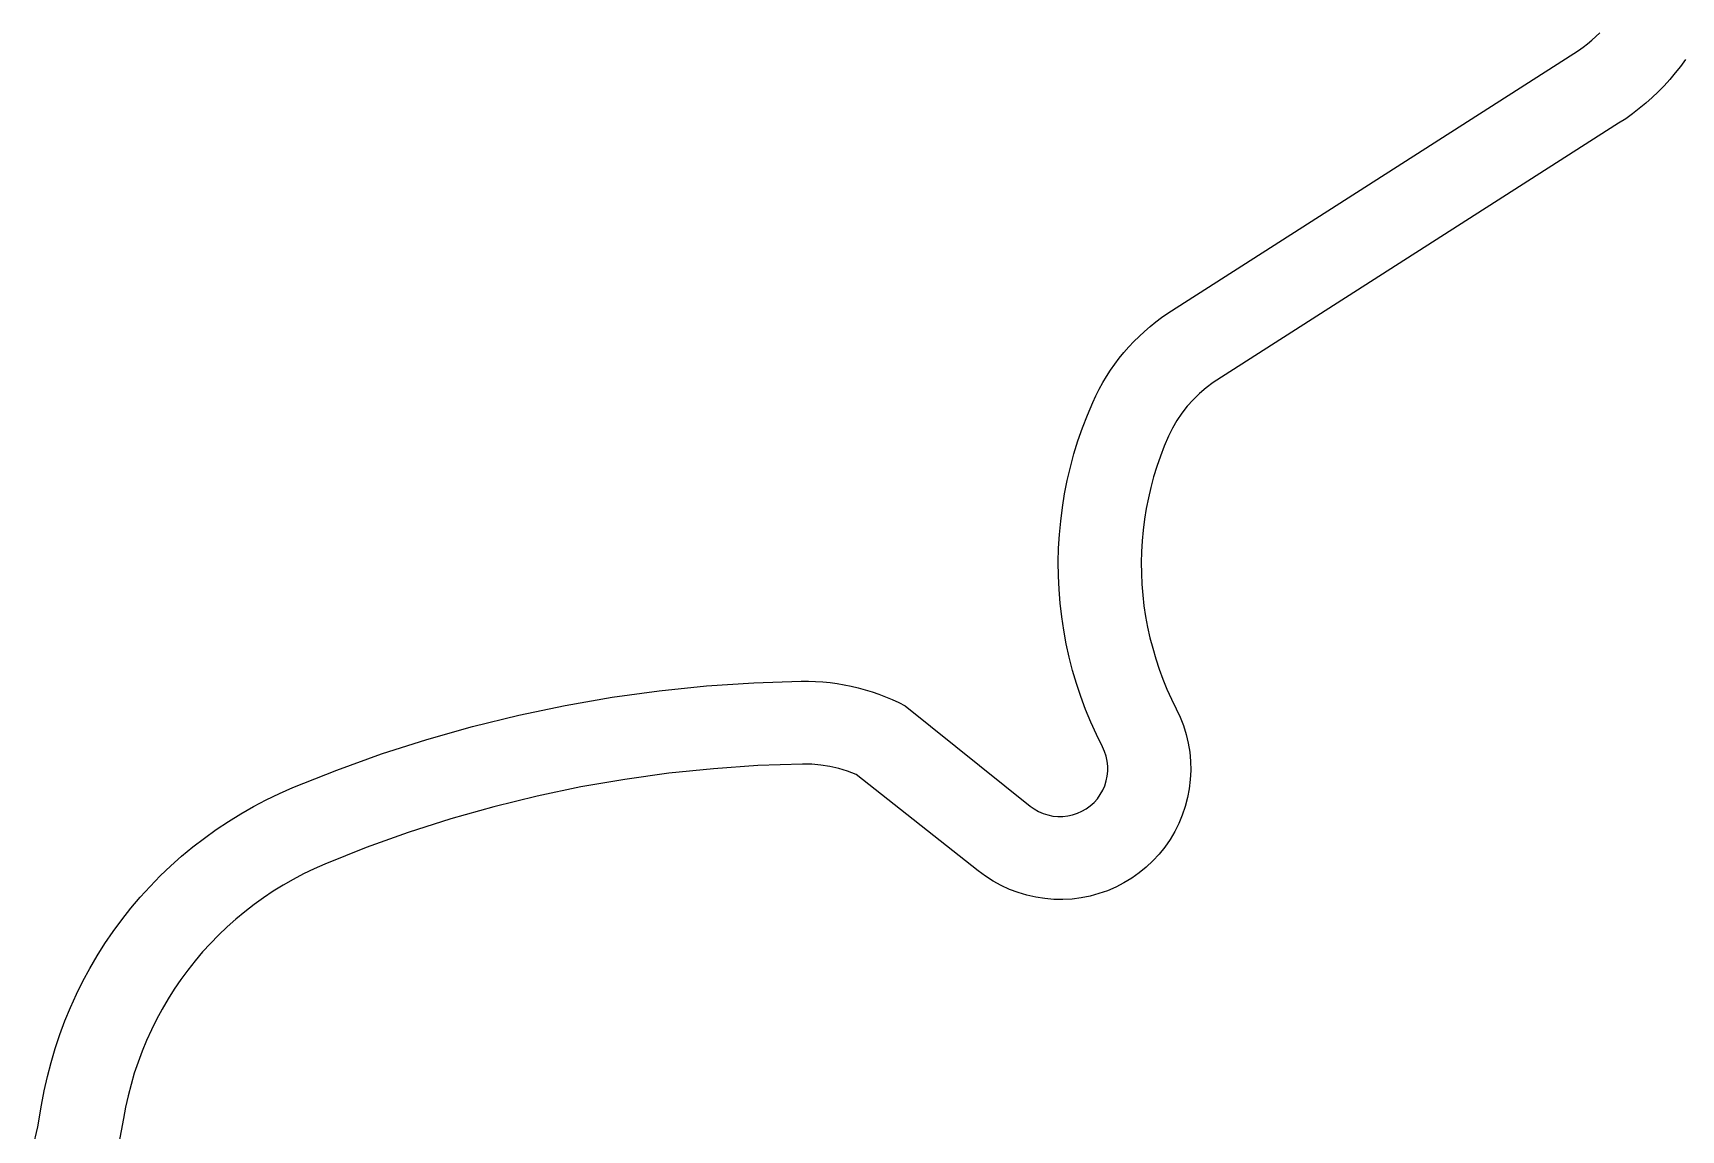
# Model space of a CAD drawing. Header units: millimetres. Extents: x 617751 to 636088, y 68402 to 77988.
# Drawn here: x 629121.8 to 629289.8, y 74210.8 to 74322.6 of the extents above; entities that cross this region are included whole.
import ezdxf

# ---------------------------------------------------------------- set-up
doc = ezdxf.new("R2010")
doc.units = ezdxf.units.MM
doc.header["$LTSCALE"] = 3
doc.header["$MEASUREMENT"] = 0
doc.layers.add('ALINHAMENTO PREDIAL', color=120, linetype='Continuous')

msp = doc.modelspace()

# ---------------------------------------------------------------- linework, layer by layer
at = {"layer": 'ALINHAMENTO PREDIAL'}
for points in [[(629121.78, 74208.91), (629122.26, 74211.1), (629122.66, 74213.3), (629122.93, 74214.76), (629123.25, 74216.21), (629123.62, 74217.65), (629124.04, 74219.08), (629124.51, 74220.49), (629125.03, 74221.88), (629125.59, 74223.25), (629126.21, 74224.61), (629126.87, 74225.94), (629127.57, 74227.24), (629128.32, 74228.52), (629129.12, 74229.78), (629129.96, 74231), (629130.84, 74232.2), (629131.76, 74233.37), (629132.72, 74234.5), (629133.72, 74235.6), (629134.76, 74236.66), (629135.84, 74237.68), (629136.94, 74238.67), (629138.09, 74239.62), (629139.26, 74240.53), (629140.47, 74241.39), (629141.71, 74242.22), (629142.97, 74243), (629144.26, 74243.74), (629145.57, 74244.43), (629146.91, 74245.07), (629148.27, 74245.67), (629152.77, 74247.46), (629157.33, 74249.1), (629161.94, 74250.58), (629166.6, 74251.9), (629171.31, 74253.05), (629176.05, 74254.05), (629180.82, 74254.88), (629185.62, 74255.54), (629190.44, 74256.03), (629195.27, 74256.36), (629200.12, 74256.53), (629200.85, 74256.53), (629201.58, 74256.5), (629202.32, 74256.45), (629203.05, 74256.38), (629203.77, 74256.28), (629204.5, 74256.16), (629205.22, 74256.01), (629205.93, 74255.84), (629206.64, 74255.65), (629207.34, 74255.43), (629208.03, 74255.19), (629208.72, 74254.93), (629209.4, 74254.64), (629210.06, 74254.34), (629210.72, 74254.01), (629223.46, 74243.79), (629223.87, 74243.49), (629224.32, 74243.24), (629224.78, 74243.03), (629225.27, 74242.88), (629225.77, 74242.77), (629226.27, 74242.72), (629226.78, 74242.73), (629227.29, 74242.78), (629227.79, 74242.89), (629228.27, 74243.05), (629228.74, 74243.26), (629229.18, 74243.52), (629229.59, 74243.82), (629229.97, 74244.16), (629230.31, 74244.54), (629230.6, 74244.96), (629230.86, 74245.4), (629231.06, 74245.86), (629231.22, 74246.35), (629231.32, 74246.85), (629231.37, 74247.36), (629231.37, 74247.87), (629231.31, 74248.37), (629231.21, 74248.87), (629231.05, 74249.35), (629230.84, 74249.82), (629230.22, 74251.07), (629229.64, 74252.35), (629229.11, 74253.64), (629228.62, 74254.95), (629228.18, 74256.28), (629227.79, 74257.62), (629227.44, 74258.97), (629227.14, 74260.34), (629226.88, 74261.71), (629226.68, 74263.09), (629226.52, 74264.48), (629226.4, 74265.87), (629226.34, 74267.27), (629226.33, 74268.67), (629226.36, 74270.07), (629226.44, 74271.46), (629226.57, 74272.85), (629226.74, 74274.24), (629226.97, 74275.62), (629227.24, 74276.99), (629227.56, 74278.35), (629227.92, 74279.7), (629228.33, 74281.04), (629228.79, 74282.36), (629229.29, 74283.66), (629229.84, 74284.95), (629230.15, 74285.63), (629230.5, 74286.3), (629230.86, 74286.96), (629231.25, 74287.6), (629231.66, 74288.23), (629232.09, 74288.85), (629232.54, 74289.45), (629233.02, 74290.03), (629233.51, 74290.6), (629234.02, 74291.15), (629234.56, 74291.68), (629235.11, 74292.19), (629235.68, 74292.68), (629236.26, 74293.15), (629236.86, 74293.6), (629237.48, 74294.03), (629278.9, 74320.52), (629279.37, 74320.84), (629279.83, 74321.17), (629280.28, 74321.52), (629280.72, 74321.88), (629281.15, 74322.25), (629281.56, 74322.64)], [(629121.78, 74208.91), (629122.26, 74211.1), (629122.66, 74213.3), (629122.93, 74214.76), (629123.25, 74216.21), (629123.62, 74217.65), (629124.04, 74219.08), (629124.51, 74220.49), (629125.03, 74221.88), (629125.59, 74223.25), (629126.21, 74224.61), (629126.87, 74225.94), (629127.57, 74227.24), (629128.32, 74228.52), (629129.12, 74229.78), (629129.96, 74231), (629130.84, 74232.2), (629131.76, 74233.37), (629132.72, 74234.5), (629133.72, 74235.6), (629134.76, 74236.66), (629135.84, 74237.68), (629136.94, 74238.67), (629138.09, 74239.62), (629139.26, 74240.53), (629140.47, 74241.39), (629141.71, 74242.22), (629142.97, 74243), (629144.26, 74243.74), (629145.57, 74244.43), (629146.91, 74245.07), (629148.27, 74245.67), (629152.77, 74247.46), (629157.33, 74249.1), (629161.94, 74250.58), (629166.6, 74251.9), (629171.31, 74253.05), (629176.05, 74254.05), (629180.82, 74254.88), (629185.62, 74255.54), (629190.44, 74256.03), (629195.27, 74256.36), (629200.12, 74256.53), (629200.85, 74256.53), (629201.58, 74256.5), (629202.32, 74256.45), (629203.05, 74256.38), (629203.77, 74256.28), (629204.5, 74256.16), (629205.22, 74256.01), (629205.93, 74255.84), (629206.64, 74255.65), (629207.34, 74255.43), (629208.03, 74255.19), (629208.72, 74254.93), (629209.4, 74254.64), (629210.06, 74254.34), (629210.72, 74254.01), (629223.46, 74243.79), (629223.87, 74243.49), (629224.32, 74243.24), (629224.78, 74243.03), (629225.27, 74242.88), (629225.77, 74242.77), (629226.27, 74242.72), (629226.78, 74242.73), (629227.29, 74242.78), (629227.79, 74242.89), (629228.27, 74243.05), (629228.74, 74243.26), (629229.18, 74243.52), (629229.59, 74243.82), (629229.97, 74244.16), (629230.31, 74244.54), (629230.6, 74244.96), (629230.86, 74245.4), (629231.06, 74245.86), (629231.22, 74246.35), (629231.32, 74246.85), (629231.37, 74247.36), (629231.37, 74247.87), (629231.31, 74248.37), (629231.21, 74248.87), (629231.05, 74249.35), (629230.84, 74249.82), (629230.22, 74251.07), (629229.64, 74252.35), (629229.11, 74253.64), (629228.62, 74254.95), (629228.18, 74256.28), (629227.79, 74257.62), (629227.44, 74258.97), (629227.14, 74260.34), (629226.88, 74261.71), (629226.68, 74263.09), (629226.52, 74264.48), (629226.4, 74265.87), (629226.34, 74267.27), (629226.33, 74268.67), (629226.36, 74270.07), (629226.44, 74271.46), (629226.57, 74272.85), (629226.74, 74274.24), (629226.97, 74275.62), (629227.24, 74276.99), (629227.56, 74278.35), (629227.92, 74279.7), (629228.33, 74281.04), (629228.79, 74282.36), (629229.29, 74283.66), (629229.84, 74284.95), (629230.15, 74285.63), (629230.5, 74286.3), (629230.86, 74286.96), (629231.25, 74287.6), (629231.66, 74288.23), (629232.09, 74288.85), (629232.54, 74289.45), (629233.02, 74290.03), (629233.51, 74290.6), (629234.02, 74291.15), (629234.56, 74291.68), (629235.11, 74292.19), (629235.68, 74292.68), (629236.26, 74293.15), (629236.86, 74293.6), (629237.48, 74294.03), (629278.9, 74320.52), (629279.37, 74320.84), (629279.83, 74321.17), (629280.28, 74321.52), (629280.72, 74321.88), (629281.15, 74322.25), (629281.56, 74322.64)], [(629121.78, 74208.91), (629122.26, 74211.1), (629122.66, 74213.3), (629122.93, 74214.76), (629123.25, 74216.21), (629123.62, 74217.65), (629124.04, 74219.08), (629124.51, 74220.49), (629125.03, 74221.88), (629125.59, 74223.25), (629126.21, 74224.61), (629126.87, 74225.94), (629127.57, 74227.24), (629128.32, 74228.52), (629129.12, 74229.78), (629129.96, 74231), (629130.84, 74232.2), (629131.76, 74233.37), (629132.72, 74234.5), (629133.72, 74235.6), (629134.76, 74236.66), (629135.84, 74237.68), (629136.94, 74238.67), (629138.09, 74239.62), (629139.26, 74240.53), (629140.47, 74241.39), (629141.71, 74242.22), (629142.97, 74243), (629144.26, 74243.74), (629145.57, 74244.43), (629146.91, 74245.07), (629148.27, 74245.67), (629152.77, 74247.46), (629157.33, 74249.1), (629161.94, 74250.58), (629166.6, 74251.9), (629171.31, 74253.05), (629176.05, 74254.05), (629180.82, 74254.88), (629185.62, 74255.54), (629190.44, 74256.03), (629195.27, 74256.36), (629200.12, 74256.53), (629200.85, 74256.53), (629201.58, 74256.5), (629202.32, 74256.45), (629203.05, 74256.38), (629203.77, 74256.28), (629204.5, 74256.16), (629205.22, 74256.01), (629205.93, 74255.84), (629206.64, 74255.65), (629207.34, 74255.43), (629208.03, 74255.19), (629208.72, 74254.93), (629209.4, 74254.64), (629210.06, 74254.34), (629210.72, 74254.01), (629223.46, 74243.79), (629223.87, 74243.49), (629224.32, 74243.24), (629224.78, 74243.03), (629225.27, 74242.88), (629225.77, 74242.77), (629226.27, 74242.72), (629226.78, 74242.73), (629227.29, 74242.78), (629227.79, 74242.89), (629228.27, 74243.05), (629228.74, 74243.26), (629229.18, 74243.52), (629229.59, 74243.82), (629229.97, 74244.16), (629230.31, 74244.54), (629230.6, 74244.96), (629230.86, 74245.4), (629231.06, 74245.86), (629231.22, 74246.35), (629231.32, 74246.85), (629231.37, 74247.36), (629231.37, 74247.87), (629231.31, 74248.37), (629231.21, 74248.87), (629231.05, 74249.35), (629230.84, 74249.82), (629230.22, 74251.07), (629229.64, 74252.35), (629229.11, 74253.64), (629228.62, 74254.95), (629228.18, 74256.28), (629227.79, 74257.62), (629227.44, 74258.97), (629227.14, 74260.34), (629226.88, 74261.71), (629226.68, 74263.09), (629226.52, 74264.48), (629226.4, 74265.87), (629226.34, 74267.27), (629226.33, 74268.67), (629226.36, 74270.07), (629226.44, 74271.46), (629226.57, 74272.85), (629226.74, 74274.24), (629226.97, 74275.62), (629227.24, 74276.99), (629227.56, 74278.35), (629227.92, 74279.7), (629228.33, 74281.04), (629228.79, 74282.36), (629229.29, 74283.66), (629229.84, 74284.95), (629230.15, 74285.63), (629230.5, 74286.3), (629230.86, 74286.96), (629231.25, 74287.6), (629231.66, 74288.23), (629232.09, 74288.85), (629232.54, 74289.45), (629233.02, 74290.03), (629233.51, 74290.6), (629234.02, 74291.15), (629234.56, 74291.68), (629235.11, 74292.19), (629235.68, 74292.68), (629236.26, 74293.15), (629236.86, 74293.6), (629237.48, 74294.03), (629278.9, 74320.52), (629279.37, 74320.84), (629279.83, 74321.17), (629280.28, 74321.52), (629280.72, 74321.88), (629281.15, 74322.25), (629281.56, 74322.64)], [(629121.78, 74208.91), (629122.26, 74211.1), (629122.66, 74213.3), (629122.93, 74214.76), (629123.25, 74216.21), (629123.62, 74217.65), (629124.04, 74219.08), (629124.51, 74220.49), (629125.03, 74221.88), (629125.59, 74223.25), (629126.21, 74224.61), (629126.87, 74225.94), (629127.57, 74227.24), (629128.32, 74228.52), (629129.12, 74229.78), (629129.96, 74231), (629130.84, 74232.2), (629131.76, 74233.37), (629132.72, 74234.5), (629133.72, 74235.6), (629134.76, 74236.66), (629135.84, 74237.68), (629136.94, 74238.67), (629138.09, 74239.62), (629139.26, 74240.53), (629140.47, 74241.39), (629141.71, 74242.22), (629142.97, 74243), (629144.26, 74243.74), (629145.57, 74244.43), (629146.91, 74245.07), (629148.27, 74245.67), (629152.77, 74247.46), (629157.33, 74249.1), (629161.94, 74250.58), (629166.6, 74251.9), (629171.31, 74253.05), (629176.05, 74254.05), (629180.82, 74254.88), (629185.62, 74255.54), (629190.44, 74256.03), (629195.27, 74256.36), (629200.12, 74256.53), (629200.85, 74256.53), (629201.58, 74256.5), (629202.32, 74256.45), (629203.05, 74256.38), (629203.77, 74256.28), (629204.5, 74256.16), (629205.22, 74256.01), (629205.93, 74255.84), (629206.64, 74255.65), (629207.34, 74255.43), (629208.03, 74255.19), (629208.72, 74254.93), (629209.4, 74254.64), (629210.06, 74254.34), (629210.72, 74254.01), (629223.46, 74243.79), (629223.87, 74243.49), (629224.32, 74243.24), (629224.78, 74243.03), (629225.27, 74242.88), (629225.77, 74242.77), (629226.27, 74242.72), (629226.78, 74242.73), (629227.29, 74242.78), (629227.79, 74242.89), (629228.27, 74243.05), (629228.74, 74243.26), (629229.18, 74243.52), (629229.59, 74243.82), (629229.97, 74244.16), (629230.31, 74244.54), (629230.6, 74244.96), (629230.86, 74245.4), (629231.06, 74245.86), (629231.22, 74246.35), (629231.32, 74246.85), (629231.37, 74247.36), (629231.37, 74247.87), (629231.31, 74248.37), (629231.21, 74248.87), (629231.05, 74249.35), (629230.84, 74249.82), (629230.22, 74251.07), (629229.64, 74252.35), (629229.11, 74253.64), (629228.62, 74254.95), (629228.18, 74256.28), (629227.79, 74257.62), (629227.44, 74258.97), (629227.14, 74260.34), (629226.88, 74261.71), (629226.68, 74263.09), (629226.52, 74264.48), (629226.4, 74265.87), (629226.34, 74267.27), (629226.33, 74268.67), (629226.36, 74270.07), (629226.44, 74271.46), (629226.57, 74272.85), (629226.74, 74274.24), (629226.97, 74275.62), (629227.24, 74276.99), (629227.56, 74278.35), (629227.92, 74279.7), (629228.33, 74281.04), (629228.79, 74282.36), (629229.29, 74283.66), (629229.84, 74284.95), (629230.15, 74285.63), (629230.5, 74286.3), (629230.86, 74286.96), (629231.25, 74287.6), (629231.66, 74288.23), (629232.09, 74288.85), (629232.54, 74289.45), (629233.02, 74290.03), (629233.51, 74290.6), (629234.02, 74291.15), (629234.56, 74291.68), (629235.11, 74292.19), (629235.68, 74292.68), (629236.26, 74293.15), (629236.86, 74293.6), (629237.48, 74294.03), (629278.9, 74320.52), (629279.37, 74320.84), (629279.83, 74321.17), (629280.28, 74321.52), (629280.72, 74321.88), (629281.15, 74322.25), (629281.56, 74322.64)], [(629121.78, 74208.91), (629122.26, 74211.1), (629122.66, 74213.3), (629122.93, 74214.76), (629123.25, 74216.21), (629123.62, 74217.65), (629124.04, 74219.08), (629124.51, 74220.49), (629125.03, 74221.88), (629125.59, 74223.25), (629126.21, 74224.61), (629126.87, 74225.94), (629127.57, 74227.24), (629128.32, 74228.52), (629129.12, 74229.78), (629129.96, 74231), (629130.84, 74232.2), (629131.76, 74233.37), (629132.72, 74234.5), (629133.72, 74235.6), (629134.76, 74236.66), (629135.84, 74237.68), (629136.94, 74238.67), (629138.09, 74239.62), (629139.26, 74240.53), (629140.47, 74241.39), (629141.71, 74242.22), (629142.97, 74243), (629144.26, 74243.74), (629145.57, 74244.43), (629146.91, 74245.07), (629148.27, 74245.67), (629152.77, 74247.46), (629157.33, 74249.1), (629161.94, 74250.58), (629166.6, 74251.9), (629171.31, 74253.05), (629176.05, 74254.05), (629180.82, 74254.88), (629185.62, 74255.54), (629190.44, 74256.03), (629195.27, 74256.36), (629200.12, 74256.53), (629200.85, 74256.53), (629201.58, 74256.5), (629202.32, 74256.45), (629203.05, 74256.38), (629203.77, 74256.28), (629204.5, 74256.16), (629205.22, 74256.01), (629205.93, 74255.84), (629206.64, 74255.65), (629207.34, 74255.43), (629208.03, 74255.19), (629208.72, 74254.93), (629209.4, 74254.64), (629210.06, 74254.34), (629210.72, 74254.01), (629223.46, 74243.79), (629223.87, 74243.49), (629224.32, 74243.24), (629224.78, 74243.03), (629225.27, 74242.88), (629225.77, 74242.77), (629226.27, 74242.72), (629226.78, 74242.73), (629227.29, 74242.78), (629227.79, 74242.89), (629228.27, 74243.05), (629228.74, 74243.26), (629229.18, 74243.52), (629229.59, 74243.82), (629229.97, 74244.16), (629230.31, 74244.54), (629230.6, 74244.96), (629230.86, 74245.4), (629231.06, 74245.86), (629231.22, 74246.35), (629231.32, 74246.85), (629231.37, 74247.36), (629231.37, 74247.87), (629231.31, 74248.37), (629231.21, 74248.87), (629231.05, 74249.35), (629230.84, 74249.82), (629230.22, 74251.07), (629229.64, 74252.35), (629229.11, 74253.64), (629228.62, 74254.95), (629228.18, 74256.28), (629227.79, 74257.62), (629227.44, 74258.97), (629227.14, 74260.34), (629226.88, 74261.71), (629226.68, 74263.09), (629226.52, 74264.48), (629226.4, 74265.87), (629226.34, 74267.27), (629226.33, 74268.67), (629226.36, 74270.07), (629226.44, 74271.46), (629226.57, 74272.85), (629226.74, 74274.24), (629226.97, 74275.62), (629227.24, 74276.99), (629227.56, 74278.35), (629227.92, 74279.7), (629228.33, 74281.04), (629228.79, 74282.36), (629229.29, 74283.66), (629229.84, 74284.95), (629230.15, 74285.63), (629230.5, 74286.3), (629230.86, 74286.96), (629231.25, 74287.6), (629231.66, 74288.23), (629232.09, 74288.85), (629232.54, 74289.45), (629233.02, 74290.03), (629233.51, 74290.6), (629234.02, 74291.15), (629234.56, 74291.68), (629235.11, 74292.19), (629235.68, 74292.68), (629236.26, 74293.15), (629236.86, 74293.6), (629237.48, 74294.03), (629278.9, 74320.52), (629279.37, 74320.84), (629279.83, 74321.17), (629280.28, 74321.52), (629280.72, 74321.88), (629281.15, 74322.25), (629281.56, 74322.64)], [(629121.78, 74208.91), (629122.26, 74211.1), (629122.66, 74213.3), (629122.93, 74214.76), (629123.25, 74216.21), (629123.62, 74217.65), (629124.04, 74219.08), (629124.51, 74220.49), (629125.03, 74221.88), (629125.59, 74223.25), (629126.21, 74224.61), (629126.87, 74225.94), (629127.57, 74227.24), (629128.32, 74228.52), (629129.12, 74229.78), (629129.96, 74231), (629130.84, 74232.2), (629131.76, 74233.37), (629132.72, 74234.5), (629133.72, 74235.6), (629134.76, 74236.66), (629135.84, 74237.68), (629136.94, 74238.67), (629138.09, 74239.62), (629139.26, 74240.53), (629140.47, 74241.39), (629141.71, 74242.22), (629142.97, 74243), (629144.26, 74243.74), (629145.57, 74244.43), (629146.91, 74245.07), (629148.27, 74245.67), (629152.77, 74247.46), (629157.33, 74249.1), (629161.94, 74250.58), (629166.6, 74251.9), (629171.31, 74253.05), (629176.05, 74254.05), (629180.82, 74254.88), (629185.62, 74255.54), (629190.44, 74256.03), (629195.27, 74256.36), (629200.12, 74256.53), (629200.85, 74256.53), (629201.58, 74256.5), (629202.32, 74256.45), (629203.05, 74256.38), (629203.77, 74256.28), (629204.5, 74256.16), (629205.22, 74256.01), (629205.93, 74255.84), (629206.64, 74255.65), (629207.34, 74255.43), (629208.03, 74255.19), (629208.72, 74254.93), (629209.4, 74254.64), (629210.06, 74254.34), (629210.72, 74254.01), (629223.46, 74243.79), (629223.87, 74243.49), (629224.32, 74243.24), (629224.78, 74243.03), (629225.27, 74242.88), (629225.77, 74242.77), (629226.27, 74242.72), (629226.78, 74242.73), (629227.29, 74242.78), (629227.79, 74242.89), (629228.27, 74243.05), (629228.74, 74243.26), (629229.18, 74243.52), (629229.59, 74243.82), (629229.97, 74244.16), (629230.31, 74244.54), (629230.6, 74244.96), (629230.86, 74245.4), (629231.06, 74245.86), (629231.22, 74246.35), (629231.32, 74246.85), (629231.37, 74247.36), (629231.37, 74247.87), (629231.31, 74248.37), (629231.21, 74248.87), (629231.05, 74249.35), (629230.84, 74249.82), (629230.22, 74251.07), (629229.64, 74252.35), (629229.11, 74253.64), (629228.62, 74254.95), (629228.18, 74256.28), (629227.79, 74257.62), (629227.44, 74258.97), (629227.14, 74260.34), (629226.88, 74261.71), (629226.68, 74263.09), (629226.52, 74264.48), (629226.4, 74265.87), (629226.34, 74267.27), (629226.33, 74268.67), (629226.36, 74270.07), (629226.44, 74271.46), (629226.57, 74272.85), (629226.74, 74274.24), (629226.97, 74275.62), (629227.24, 74276.99), (629227.56, 74278.35), (629227.92, 74279.7), (629228.33, 74281.04), (629228.79, 74282.36), (629229.29, 74283.66), (629229.84, 74284.95), (629230.15, 74285.63), (629230.5, 74286.3), (629230.86, 74286.96), (629231.25, 74287.6), (629231.66, 74288.23), (629232.09, 74288.85), (629232.54, 74289.45), (629233.02, 74290.03), (629233.51, 74290.6), (629234.02, 74291.15), (629234.56, 74291.68), (629235.11, 74292.19), (629235.68, 74292.68), (629236.26, 74293.15), (629236.86, 74293.6), (629237.48, 74294.03), (629278.9, 74320.52), (629279.37, 74320.84), (629279.83, 74321.17), (629280.28, 74321.52), (629280.72, 74321.88), (629281.15, 74322.25), (629281.56, 74322.64)], [(629121.78, 74208.91), (629122.26, 74211.1), (629122.66, 74213.3), (629122.93, 74214.76), (629123.25, 74216.21), (629123.62, 74217.65), (629124.04, 74219.08), (629124.51, 74220.49), (629125.03, 74221.88), (629125.59, 74223.25), (629126.21, 74224.61), (629126.87, 74225.94), (629127.57, 74227.24), (629128.32, 74228.52), (629129.12, 74229.78), (629129.96, 74231), (629130.84, 74232.2), (629131.76, 74233.37), (629132.72, 74234.5), (629133.72, 74235.6), (629134.76, 74236.66), (629135.84, 74237.68), (629136.94, 74238.67), (629138.09, 74239.62), (629139.26, 74240.53), (629140.47, 74241.39), (629141.71, 74242.22), (629142.97, 74243), (629144.26, 74243.74), (629145.57, 74244.43), (629146.91, 74245.07), (629148.27, 74245.67), (629152.77, 74247.46), (629157.33, 74249.1), (629161.94, 74250.58), (629166.6, 74251.9), (629171.31, 74253.05), (629176.05, 74254.05), (629180.82, 74254.88), (629185.62, 74255.54), (629190.44, 74256.03), (629195.27, 74256.36), (629200.12, 74256.53), (629200.85, 74256.53), (629201.58, 74256.5), (629202.32, 74256.45), (629203.05, 74256.38), (629203.77, 74256.28), (629204.5, 74256.16), (629205.22, 74256.01), (629205.93, 74255.84), (629206.64, 74255.65), (629207.34, 74255.43), (629208.03, 74255.19), (629208.72, 74254.93), (629209.4, 74254.64), (629210.06, 74254.34), (629210.72, 74254.01), (629223.46, 74243.79), (629223.87, 74243.49), (629224.32, 74243.24), (629224.78, 74243.03), (629225.27, 74242.88), (629225.77, 74242.77), (629226.27, 74242.72), (629226.78, 74242.73), (629227.29, 74242.78), (629227.79, 74242.89), (629228.27, 74243.05), (629228.74, 74243.26), (629229.18, 74243.52), (629229.59, 74243.82), (629229.97, 74244.16), (629230.31, 74244.54), (629230.6, 74244.96), (629230.86, 74245.4), (629231.06, 74245.86), (629231.22, 74246.35), (629231.32, 74246.85), (629231.37, 74247.36), (629231.37, 74247.87), (629231.31, 74248.37), (629231.21, 74248.87), (629231.05, 74249.35), (629230.84, 74249.82), (629230.22, 74251.07), (629229.64, 74252.35), (629229.11, 74253.64), (629228.62, 74254.95), (629228.18, 74256.28), (629227.79, 74257.62), (629227.44, 74258.97), (629227.14, 74260.34), (629226.88, 74261.71), (629226.68, 74263.09), (629226.52, 74264.48), (629226.4, 74265.87), (629226.34, 74267.27), (629226.33, 74268.67), (629226.36, 74270.07), (629226.44, 74271.46), (629226.57, 74272.85), (629226.74, 74274.24), (629226.97, 74275.62), (629227.24, 74276.99), (629227.56, 74278.35), (629227.92, 74279.7), (629228.33, 74281.04), (629228.79, 74282.36), (629229.29, 74283.66), (629229.84, 74284.95), (629230.15, 74285.63), (629230.5, 74286.3), (629230.86, 74286.96), (629231.25, 74287.6), (629231.66, 74288.23), (629232.09, 74288.85), (629232.54, 74289.45), (629233.02, 74290.03), (629233.51, 74290.6), (629234.02, 74291.15), (629234.56, 74291.68), (629235.11, 74292.19), (629235.68, 74292.68), (629236.26, 74293.15), (629236.86, 74293.6), (629237.48, 74294.03), (629278.9, 74320.52), (629279.37, 74320.84), (629279.83, 74321.17), (629280.28, 74321.52), (629280.72, 74321.88), (629281.15, 74322.25), (629281.56, 74322.64)], [(629121.78, 74208.91), (629122.26, 74211.1), (629122.66, 74213.3), (629122.93, 74214.76), (629123.25, 74216.21), (629123.62, 74217.65), (629124.04, 74219.08), (629124.51, 74220.49), (629125.03, 74221.88), (629125.59, 74223.25), (629126.21, 74224.61), (629126.87, 74225.94), (629127.57, 74227.24), (629128.32, 74228.52), (629129.12, 74229.78), (629129.96, 74231), (629130.84, 74232.2), (629131.76, 74233.37), (629132.72, 74234.5), (629133.72, 74235.6), (629134.76, 74236.66), (629135.84, 74237.68), (629136.94, 74238.67), (629138.09, 74239.62), (629139.26, 74240.53), (629140.47, 74241.39), (629141.71, 74242.22), (629142.97, 74243), (629144.26, 74243.74), (629145.57, 74244.43), (629146.91, 74245.07), (629148.27, 74245.67), (629152.77, 74247.46), (629157.33, 74249.1), (629161.94, 74250.58), (629166.6, 74251.9), (629171.31, 74253.05), (629176.05, 74254.05), (629180.82, 74254.88), (629185.62, 74255.54), (629190.44, 74256.03), (629195.27, 74256.36), (629200.12, 74256.53), (629200.85, 74256.53), (629201.58, 74256.5), (629202.32, 74256.45), (629203.05, 74256.38), (629203.77, 74256.28), (629204.5, 74256.16), (629205.22, 74256.01), (629205.93, 74255.84), (629206.64, 74255.65), (629207.34, 74255.43), (629208.03, 74255.19), (629208.72, 74254.93), (629209.4, 74254.64), (629210.06, 74254.34), (629210.72, 74254.01), (629223.46, 74243.79), (629223.87, 74243.49), (629224.32, 74243.24), (629224.78, 74243.03), (629225.27, 74242.88), (629225.77, 74242.77), (629226.27, 74242.72), (629226.78, 74242.73), (629227.29, 74242.78), (629227.79, 74242.89), (629228.27, 74243.05), (629228.74, 74243.26), (629229.18, 74243.52), (629229.59, 74243.82), (629229.97, 74244.16), (629230.31, 74244.54), (629230.6, 74244.96), (629230.86, 74245.4), (629231.06, 74245.86), (629231.22, 74246.35), (629231.32, 74246.85), (629231.37, 74247.36), (629231.37, 74247.87), (629231.31, 74248.37), (629231.21, 74248.87), (629231.05, 74249.35), (629230.84, 74249.82), (629230.22, 74251.07), (629229.64, 74252.35), (629229.11, 74253.64), (629228.62, 74254.95), (629228.18, 74256.28), (629227.79, 74257.62), (629227.44, 74258.97), (629227.14, 74260.34), (629226.88, 74261.71), (629226.68, 74263.09), (629226.52, 74264.48), (629226.4, 74265.87), (629226.34, 74267.27), (629226.33, 74268.67), (629226.36, 74270.07), (629226.44, 74271.46), (629226.57, 74272.85), (629226.74, 74274.24), (629226.97, 74275.62), (629227.24, 74276.99), (629227.56, 74278.35), (629227.92, 74279.7), (629228.33, 74281.04), (629228.79, 74282.36), (629229.29, 74283.66), (629229.84, 74284.95), (629230.15, 74285.63), (629230.5, 74286.3), (629230.86, 74286.96), (629231.25, 74287.6), (629231.66, 74288.23), (629232.09, 74288.85), (629232.54, 74289.45), (629233.02, 74290.03), (629233.51, 74290.6), (629234.02, 74291.15), (629234.56, 74291.68), (629235.11, 74292.19), (629235.68, 74292.68), (629236.26, 74293.15), (629236.86, 74293.6), (629237.48, 74294.03), (629278.9, 74320.52), (629279.37, 74320.84), (629279.83, 74321.17), (629280.28, 74321.52), (629280.72, 74321.88), (629281.15, 74322.25), (629281.56, 74322.64)], [(629290.29, 74319.89), (629289.78, 74319.2), (629289.24, 74318.53), (629288.68, 74317.87), (629288.1, 74317.23), (629287.5, 74316.62), (629286.87, 74316.02), (629286.23, 74315.45), (629285.56, 74314.9), (629284.88, 74314.38), (629284.18, 74313.87), (629283.46, 74313.4), (629242.13, 74286.96), (629241.4, 74286.43), (629240.71, 74285.85), (629240.07, 74285.22), (629239.47, 74284.55), (629238.91, 74283.84), (629238.41, 74283.1), (629237.96, 74282.32), (629237.57, 74281.51), (629237.13, 74280.49), (629236.74, 74279.46), (629236.38, 74278.41), (629236.05, 74277.35), (629235.76, 74276.28), (629235.51, 74275.21), (629235.29, 74274.12), (629235.12, 74273.03), (629234.98, 74271.93), (629234.88, 74270.83), (629234.81, 74269.72), (629234.79, 74268.62), (629234.8, 74267.51), (629234.85, 74266.41), (629234.94, 74265.3), (629235.06, 74264.2), (629235.23, 74263.11), (629235.43, 74262.02), (629235.67, 74260.94), (629235.95, 74259.87), (629236.26, 74258.81), (629236.61, 74257.76), (629236.99, 74256.72), (629237.41, 74255.7), (629237.87, 74254.69), (629238.36, 74253.7), (629238.75, 74252.85), (629239.09, 74251.99), (629239.37, 74251.1), (629239.58, 74250.19), (629239.73, 74249.27), (629239.82, 74248.35), (629239.84, 74247.42), (629239.79, 74246.49), (629239.68, 74245.56), (629239.51, 74244.65), (629239.27, 74243.75), (629238.97, 74242.87), (629238.62, 74242.01), (629238.2, 74241.18), (629237.72, 74240.38), (629237.19, 74239.61), (629236.61, 74238.89), (629235.98, 74238.21), (629235.3, 74237.57), (629234.58, 74236.98), (629233.82, 74236.44), (629233.02, 74235.96), (629232.2, 74235.53), (629231.34, 74235.16), (629230.46, 74234.86), (629229.57, 74234.61), (629228.65, 74234.43), (629227.73, 74234.31), (629226.8, 74234.26), (629225.87, 74234.27), (629224.94, 74234.35), (629224.02, 74234.49), (629223.12, 74234.69), (629222.23, 74234.96), (629221.36, 74235.29), (629220.51, 74235.68), (629219.69, 74236.13), (629218.91, 74236.63), (629218.17, 74237.19), (629205.72, 74247.02), (629204.84, 74247.35), (629203.95, 74247.62), (629203.04, 74247.82), (629202.11, 74247.97), (629201.18, 74248.05), (629200.25, 74248.06), (629195.7, 74247.91), (629191.16, 74247.6), (629186.63, 74247.14), (629182.13, 74246.51), (629177.64, 74245.74), (629173.19, 74244.8), (629168.77, 74243.72), (629164.39, 74242.48), (629160.05, 74241.09), (629155.77, 74239.55), (629151.54, 74237.86), (629150.45, 74237.39), (629149.38, 74236.87), (629148.32, 74236.31), (629147.29, 74235.72), (629146.28, 74235.1), (629145.29, 74234.44), (629144.32, 74233.74), (629143.38, 74233.01), (629142.46, 74232.25), (629141.57, 74231.46), (629140.71, 74230.64), (629139.88, 74229.79), (629139.07, 74228.91), (629138.3, 74228), (629137.56, 74227.07), (629136.86, 74226.11), (629136.19, 74225.12), (629135.55, 74224.12), (629134.95, 74223.09), (629134.38, 74222.04), (629133.85, 74220.98), (629133.36, 74219.89), (629132.91, 74218.79), (629132.49, 74217.68), (629132.11, 74216.55), (629131.78, 74215.4), (629131.48, 74214.25), (629131.23, 74213.09), (629131.01, 74211.92), (629130.55, 74209.43)], [(629290.29, 74319.89), (629289.78, 74319.2), (629289.24, 74318.53), (629288.68, 74317.87), (629288.1, 74317.23), (629287.5, 74316.62), (629286.87, 74316.02), (629286.23, 74315.45), (629285.56, 74314.9), (629284.88, 74314.38), (629284.18, 74313.87), (629283.46, 74313.4), (629242.13, 74286.96), (629241.4, 74286.43), (629240.71, 74285.85), (629240.07, 74285.22), (629239.47, 74284.55), (629238.91, 74283.84), (629238.41, 74283.1), (629237.96, 74282.32), (629237.57, 74281.51), (629237.13, 74280.49), (629236.74, 74279.46), (629236.38, 74278.41), (629236.05, 74277.35), (629235.76, 74276.28), (629235.51, 74275.21), (629235.29, 74274.12), (629235.12, 74273.03), (629234.98, 74271.93), (629234.88, 74270.83), (629234.81, 74269.72), (629234.79, 74268.62), (629234.8, 74267.51), (629234.85, 74266.41), (629234.94, 74265.3), (629235.06, 74264.2), (629235.23, 74263.11), (629235.43, 74262.02), (629235.67, 74260.94), (629235.95, 74259.87), (629236.26, 74258.81), (629236.61, 74257.76), (629236.99, 74256.72), (629237.41, 74255.7), (629237.87, 74254.69), (629238.36, 74253.7), (629238.75, 74252.85), (629239.09, 74251.99), (629239.37, 74251.1), (629239.58, 74250.19), (629239.73, 74249.27), (629239.82, 74248.35), (629239.84, 74247.42), (629239.79, 74246.49), (629239.68, 74245.56), (629239.51, 74244.65), (629239.27, 74243.75), (629238.97, 74242.87), (629238.62, 74242.01), (629238.2, 74241.18), (629237.72, 74240.38), (629237.19, 74239.61), (629236.61, 74238.89), (629235.98, 74238.21), (629235.3, 74237.57), (629234.58, 74236.98), (629233.82, 74236.44), (629233.02, 74235.96), (629232.2, 74235.53), (629231.34, 74235.16), (629230.46, 74234.86), (629229.57, 74234.61), (629228.65, 74234.43), (629227.73, 74234.31), (629226.8, 74234.26), (629225.87, 74234.27), (629224.94, 74234.35), (629224.02, 74234.49), (629223.12, 74234.69), (629222.23, 74234.96), (629221.36, 74235.29), (629220.51, 74235.68), (629219.69, 74236.13), (629218.91, 74236.63), (629218.17, 74237.19), (629205.72, 74247.02), (629204.84, 74247.35), (629203.95, 74247.62), (629203.04, 74247.82), (629202.11, 74247.97), (629201.18, 74248.05), (629200.25, 74248.06), (629195.7, 74247.91), (629191.16, 74247.6), (629186.63, 74247.14), (629182.13, 74246.51), (629177.64, 74245.74), (629173.19, 74244.8), (629168.77, 74243.72), (629164.39, 74242.48), (629160.05, 74241.09), (629155.77, 74239.55), (629151.54, 74237.86), (629150.45, 74237.39), (629149.38, 74236.87), (629148.32, 74236.31), (629147.29, 74235.72), (629146.28, 74235.1), (629145.29, 74234.44), (629144.32, 74233.74), (629143.38, 74233.01), (629142.46, 74232.25), (629141.57, 74231.46), (629140.71, 74230.64), (629139.88, 74229.79), (629139.07, 74228.91), (629138.3, 74228), (629137.56, 74227.07), (629136.86, 74226.11), (629136.19, 74225.12), (629135.55, 74224.12), (629134.95, 74223.09), (629134.38, 74222.04), (629133.85, 74220.98), (629133.36, 74219.89), (629132.91, 74218.79), (629132.49, 74217.68), (629132.11, 74216.55), (629131.78, 74215.4), (629131.48, 74214.25), (629131.23, 74213.09), (629131.01, 74211.92), (629130.55, 74209.43)]]:
    msp.add_lwpolyline(points, dxfattribs=at)

doc.saveas('drawing.dxf')
